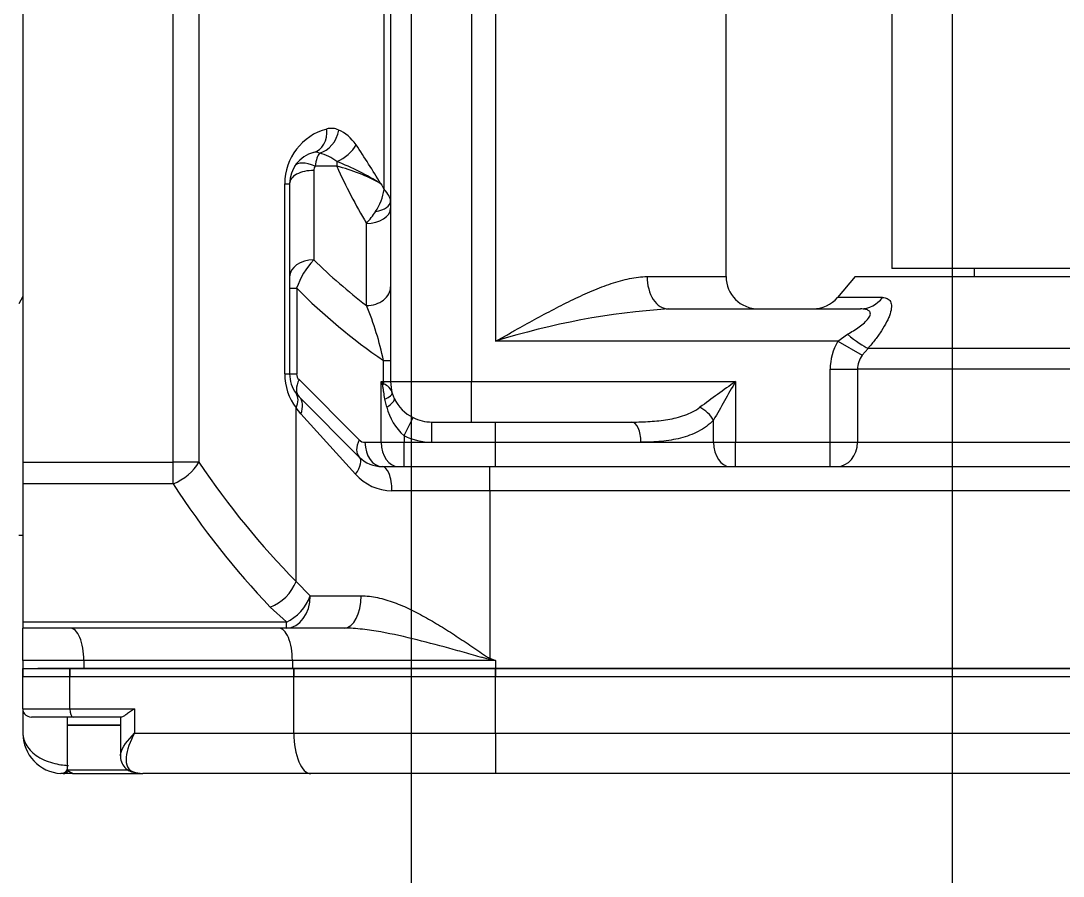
# Model space of a CAD drawing. Header units: millimetres. Extents: x 10462777 to 22643323, y 453826 to 1389191.
# Drawn here: x 11299966.6 to 11300097.6, y 597592.6 to 597700.1 of the extents above; entities that cross this region are included whole.
import ezdxf

# ---------------------------------------------------------------- set-up
doc = ezdxf.new("R2010")
doc.units = ezdxf.units.MM
doc.header["$LTSCALE"] = 200
doc.header["$MEASUREMENT"] = 0
doc.linetypes.add('PHANTOM', pattern=[2.5, 1.25, -0.25, 0.25, -0.25, 0.25, -0.25])
doc.layers.get('0').update_dxf_attribs({"linetype": 'CONTINUOUS'})
for name, color, linetype in [('$DDT_AUDIT_GENERATED_(276)', 7, 'CONTINUOUS'), ('A290-7324-X516', 7, 'CONTINUOUS'), ('A290-7329-X501', 7, 'CONTINUOUS'), ('A290-7329-X511', 7, 'CONTINUOUS'), ('A290-7329-X513', 7, 'CONTINUOUS'), ('A290-7329-X531', 7, 'CONTINUOUS'), ('LIBRL_A6-BA-6X16', 7, 'CONTINUOUS'), ('LIBRL_A97L-0001-', 7, 'CONTINUOUS')]:
    doc.layers.add(name, color=color, linetype=linetype)
doc.layers.add('LAYOUT', color=8, linetype='CONTINUOUS', lineweight=25)
doc.layers.add('TOP$23', color=7, linetype='CONTINUOUS', true_color=0xffffff)

# ---------------------------------------------------------------- blocks, each defined once
blk = doc.blocks.new('r710ic')
at = {"layer": 'LAYOUT', "color": 3}
blk.add_circle((272041.37, 104232.63), 2050.12, dxfattribs=at)
blk = doc.blocks.new('A$C7DA30AB0')
at = {"layer": '$DDT_AUDIT_GENERATED_(276)', "color": 7, "linetype": 'Continuous', "ltscale": 25.4}
for p, q in [((4797.89, 3112.35, 0), (4797.38, 3112.35, 0)), ((4797.38, 3082.35, 0), (4797.89, 3083.27, 0))]:
    blk.add_line(p, q, dxfattribs=at)
at = {"layer": 'A290-7324-X516', "color": 7, "linetype": 'Continuous', "ltscale": 25.4}
blk.add_line((4677.8, 3078.82, 0), (4677.8, 3079.83, 0), dxfattribs=at)
at = {"layer": 'A290-7329-X501', "color": 7, "linetype": 'Continuous', "ltscale": 25.4}
for p in [(4643.46, 3078.82, 0), (4688.16, 3020.05, 0)]:
    blk.add_line(p, (4688.16, 3078.82, 0), dxfattribs=at)
at = {"layer": 'A290-7329-X511', "color": 7, "linetype": 'Continuous', "ltscale": 25.4}
for p, q in [((4737.95, 3129.11, 0), (4643.46, 3129.11, 0)), ((4737.95, 3128.09, 0), (4737.95, 3129.11, 0)), ((4763.5, 3129.11, 0), (4737.95, 3129.11, 0)), ((4763.5, 3128.09, 0), (4763.5, 3129.11, 0)), ((4789.72, 3128.09, 0), (4789.72, 3129.11, 0)), ((4797.38, 3129.11, 0), (4791.49, 3129.11, 0)), ((4797.38, 3128.09, 0), (4797.38, 3129.11, 0)), ((4737.95, 3128.09, 0), (4763.5, 3128.09, 0)), ((4738.7, 3127.81, 0), (4737.95, 3128.09, 0)), ((4737.95, 3128.09, 0), (4738.75, 3127.95, 0)), ((4738.7, 3127.81, 0), (4738.75, 3127.95, 0)), ((4738.7, 3106.76, 0), (4738.7, 3127.81, 0)), ((4763.5, 3128.09, 0), (4789.72, 3128.09, 0)), ((4789.72, 3128.09, 0), (4797.38, 3128.09, 0)), ((4797.38, 3128.09, 0), (4797.38, 3124.03, 0)), ((4757, 3124.03, 0), (4764.26, 3124.03, 0)), ((4764.26, 3124.03, 0), (4797.38, 3124.03, 0)), ((4764.26, 3124.03, 0), (4764.26, 3123.26, 0)), ((4797.38, 3123.26, 0), (4797.38, 3124.03, 0)), ((4797.38, 3123.26, 0), (4764.26, 3123.26, 0)), ((4764.26, 3123.26, 0), (4766.29, 3121.39, 0)), ((4797.38, 3105.88, 0), (4797.38, 3123.26, 0)), ((4761.25, 3119.97, 0), (4754.85, 3119.97, 0)), ((4763.04, 3118.16, 0), (4761.25, 3119.97, 0)), ((4763.04, 3118.16, 0), (4763.04, 3096.35, 0)), ((4663.98, 3106.76, 0), (4738.7, 3106.76, 0)), ((4738.7, 3106.76, 0), (4738.7, 3103.71, 0)), ((4738.7, 3106.76, 0), (4750.99, 3106.76, 0)), ((4778.51, 3105.88, 0), (4797.38, 3105.88, 0)), ((4778.51, 3105.88, 0), (4778.51, 3103.17, 0)), ((4797.38, 3103.17, 0), (4797.38, 3105.88, 0)), ((4755.56, 3104.68, 0), (4762.45, 3097.1, 0)), ((4738.7, 3103.71, 0), (4663.98, 3103.71, 0)), ((4695.91, 3103.71, 0), (4695.91, 3100.66, 0)), ((4707.81, 3103.71, 0), (4707.81, 3100.66, 0)), ((4737.95, 3103.71, 0), (4737.95, 3100.66, 0)), ((4752.22, 3103.71, 0), (4738.7, 3103.71, 0)), ((4749.47, 3103.71, 0), (4749.47, 3100.66, 0)), ((4775.26, 3103.17, 0), (4778.51, 3103.17, 0)), ((4775.26, 2961.64, 0), (4775.26, 3103.17, 0)), ((4778.51, 3103.17, 0), (4778.51, 2961.64, 0)), ((4797.38, 3103.17, 0), (4778.51, 3103.17, 0)), ((4797.38, 2961.64, 0), (4797.38, 3103.17, 0)), ((4762.67, 3094.94, 0), (4755.09, 3102.52, 0)), ((4692.47, 3100.66, 0), (4650.92, 3100.66, 0)), ((4695.91, 3100.66, 0), (4692.47, 3100.66, 0)), ((4692.47, 3091.49, 0), (4692.47, 3100.66, 0)), ((4707.81, 3100.66, 0), (4695.91, 3100.66, 0)), ((4695.91, 3100.66, 0), (4695.91, 3091.49, 0)), ((4710.55, 3100.66, 0), (4707.81, 3100.66, 0)), ((4707.81, 3093.04, 0), (4707.81, 3100.66, 0)), ((4719.69, 3100.66, 0), (4710.55, 3100.66, 0)), ((4710.55, 3100.66, 0), (4710.55, 3097.87, 0)), ((4737.95, 3100.66, 0), (4719.69, 3100.66, 0)), ((4737.95, 3100.66, 0), (4737.95, 3098.12, 0)), ((4745.97, 3100.66, 0), (4737.95, 3100.66, 0)), ((4745.97, 3100.66, 0), (4745.97, 3098.12, 0)), ((4749.47, 3100.66, 0), (4745.97, 3100.66, 0)), ((4752.35, 3100.66, 0), (4749.47, 3100.66, 0)), ((4749.47, 3099.83, 0), (4749.47, 3100.66, 0)), ((4752.35, 3100.66, 0), (4752.35, 3093.04, 0)), ((4754.37, 3100.66, 0), (4752.35, 3100.66, 0)), ((4762.67, 3092.79, 0), (4755.09, 3100.37, 0)), ((4749.47, 3099.83, 0), (4748.33, 3097.57, 0)), ((4737.95, 3098.12, 0), (4720.83, 3098.12, 0)), ((4745.97, 3098.12, 0), (4737.95, 3098.12, 0)), ((4741, 3098.12, 0), (4741, 3093.04, 0)), ((4751.64, 3096.24, 0), (4751.88, 3095.23, 0)), ((4762.45, 3097.1, 0), (4763.04, 3096.35, 0)), ((4750.94, 3094.5, 0), (4750.69, 3095.18, 0)), ((4763.04, 3094.51, 0), (4762.67, 3094.94, 0)), ((4741, 3093.04, 0), (4707.81, 3093.04, 0)), ((4741, 3043.95, 0), (4741, 3093.04, 0)), ((4751.16, 3093.04, 0), (4741, 3093.04, 0)), ((4751.16, 3090.39, 0), (4751.16, 3093.04, 0)), ((4752.05, 3093.04, 0), (4751.16, 3093.04, 0)), ((4752.05, 3093.04, 0), (4752.05, 3090.39, 0)), ((4752.35, 3093.04, 0), (4752.05, 3093.04, 0)), ((4585.55, 3091.49, 0), (4692.47, 3091.49, 0)), ((4695.91, 3091.49, 0), (4692.47, 3091.49, 0)), ((4763.86, 3092.07, 0), (4762.96, 3092.07, 0)), ((4762.96, 3081.3, 0), (4762.96, 3092.07, 0)), ((4764.47, 3092.07, 0), (4763.86, 3092.07, 0)), ((4763.86, 3068.15, 0), (4763.86, 3092.07, 0)), ((4764.47, 3092.07, 0), (4764.47, 3068.15, 0)), ((4691.14, 3088.86, 0), (4691.87, 3089.73, 0)), ((4694.95, 3087.96, 0), (4691.87, 3089.73, 0)), ((4751.16, 3081.11, 0), (4751.16, 3090.39, 0)), ((4752.05, 3090.39, 0), (4751.16, 3090.39, 0)), ((4586.52, 3088.86, 0), (4691.14, 3088.86, 0)), ((4694.95, 3087.96, 0), (4693.73, 3087.09, 0)), ((4694.95, 3087.96, 0), (4737.95, 3087.96, 0)), ((4737.95, 3040.45, 0), (4737.95, 3087.96, 0)), ((4716.25, 3083.9, 0), (4692.07, 3083.9, 0)), ((4754.2, 3083.47, 0), (4754.2, 3073.14, 0)), ((4689.31, 3082.47, 0), (4694.97, 3082.47, 0)), ((4692.74, 3079.83, 0), (4694.97, 3082.47, 0)), ((4751.16, 3071.21, 0), (4751.16, 3081.11, 0)), ((4763.86, 3081.3, 0), (4762.96, 3081.3, 0)), ((4692.74, 3079.83, 0), (4594.18, 3079.83, 0)), ((4718.92, 3079.83, 0), (4708.99, 3079.83, 0)), ((4708.99, 3079.83, 0), (4708.99, 3033.77, 0)), ((4760.81, 3066.49, 0), (4760.81, 3077.74, 0)), ((4751.16, 3070.36, 0), (4751.16, 3071.21, 0)), ((4751.16, 2991.08, 0), (4751.16, 3070.36, 0)), ((4751.97, 3068.87, 0), (4751.97, 2993.94, 0)), ((4764.47, 3068.15, 0), (4763.86, 3068.15, 0)), ((4757.93, 3065.35, 0), (4757.93, 3065.96, 0)), ((4757.93, 3065.96, 0), (4760.65, 3065.96, 0))]:
    blk.add_line(p, q, dxfattribs=at)
for centre, radius, start, end in [((4750.94, 3100.59, 0), 6.17, 41.489, 89.5197), ((4752.22, 3099.65, 0), 4.06, 45, 90), ((4745.99, 3092.92, 0), 7.74, 63.2392, 90.0905), ((4754.37, 3099.65, 0), 1.02, 45, 90), ((4744.8, 3094.56, 0), 7.05, 13.7711, 48.4071), ((4388.41, 3277.41, 0), 368.79, 330.0052, 330.8679), ((4745.99, 3092.9, 0), 5.22, 63.3848, 90.1872), ((4746.07, 3092.98, 0), 5.11, 25.3759, 63.7505), ((4517.13, 3361.38, 0), 329.19, 305.3984, 306.3547), ((4757.36, 3092.07, 0), 7.11, 0, 36.9665), ((4752.45, 3094.83, 0), 1.54, 192.4449, 254.7782), ((4746.08, 3093.04, 0), 5.08, 0, 16.6477), ((4759.79, 3092.07, 0), 4.06, 0, 36.9665), ((4737.81, 3078.69, 0), 20.42, 44.6378, 45.8385), ((4731.74, 3084.7, 0), 22.23, 22.0529, 23.3158), ((4761.95, 3092.07, 0), 1.02, 0, 45), ((4689.46, 3091.53, 0), 3.01, 323.3161, 359.297), ((4688.8, 3091.52, 0), 7.1, 329.9744, 359.7688), ((4788.57, 3097.97, 0), 37.3, 191.7117, 202.8686), ((4707.64, 3025.99, 0), 78.23, 44.9973, 55.4152), ((4709.96, 3177.44, 0), 93.76, 273.8494, 287.3697), ((4698.07, 3079.83, 0), 4.06, 90, 139.6355), ((4704.93, 3079.83, 0), 4.06, 0, 90), ((4753.96, 3084.32, 0), 9.5, 316.1728, 341.4973), ((4762.6, 3065.33, 0), 11.47, 137.0843, 146.517), ((4758.86, 3067.85, 0), 6.96, 146.7464, 171.5392), ((4770.51, 3097.14, 0), 34.18, 237.9943, 248.4107), ((4858.48, 3132, 0), 123.82, 211.041, 213.7241), ((4763.19, 3087.37, 0), 22.05, 240.663, 256.1883), ((4757.36, 3068.15, 0), 7.11, 284.8751, 0), ((4759.79, 3068.15, 0), 4.06, 284.8751, 0), ((4759.86, 3066.49, 0), 0.948, 326.2031, 359.9191), ((4760.57, 3065.21, 0), 1.02, 243.2987, 285.0305), ((4758.61, 3063.43, 0), 2.23, 245.3391, 284.8564)]:
    blk.add_arc(centre, radius, start, end, dxfattribs=at)
for centre, major_axis, ratio, start_param, end_param in [((4765.22, 3128.09, 0), (0, 4.06), 0.422753, 1.570796, 3.141593), ((4791.44, 3128.09, 0), (0, 4.06), 0.422753, 1.570796, 3.141593), ((4757, 3119.97, 0), (0, -4.06), 0.529941, 3.141593, 4.712389), ((4764.26, 3119.97, 0), (0, -4.06), 0.740002, 3.141593, 4.712389), ((4764.26, 3119.97, 0), (-2.52, -3.19), 0.653019, 4.023198, 5.189963), ((4766.29, 3118.16, 0), (-2.89, -2.86), 0.682471, 4.118108, 5.315853), ((4713.43, 3025.99, 0), (0, 119.89), 0.72801, 5.441729, 5.632667), ((4710.18, 3025.99, 0), (0, 115.82), 0.753554, 5.441729, 5.632667), ((4752.22, 3106.76, 0), (0, 3.05), 0.403188, 1.570796, 3.141593), ((4778.51, 3103.17, 0), (-3.37, -2.27), 0.595513, 4.330967, 5.436429), ((4757.25, 3104.68, 0), (2.16, 2.16), 0.425022, 1.972686, 3.141593), ((4695.05, 3100.66, 0), (0, 3.05), 0.846249, 0, 1.570796), ((4708.5, 3100.66, 0), (0, 3.05), 0.674104, 4.712389, 6.283185), ((4750.19, 3100.66, 0), (0, 3.05), 0.707107, 4.712389, 6.283185), ((4752.22, 3100.66, 0), (0, 3.05), 0.707107, 4.712389, 6.283185), ((4752.93, 3100.37, 0), (2.16, 2.16), 0.57735, 5.235988, 6.283185), ((4720.83, 3100.66, 0), (0, 2.54), 0.449395, 1.570796, 3.141593), ((4712.27, 3097.87, 0), (-1.89, 1.7), 0.520585, 1.045363, 2.008041), ((4752.99, 3096.24, 0), (2.31, 1.07), 0.255601, 2.075688, 3.141593), ((4764.82, 3097.1, 0), (2.16, 2.16), 0.660167, 2.154286, 3.141593), ((4765.48, 3096.35, 0), (2.44, 1.83), 0.623749, 2.262823, 3.141593), ((4753.38, 3095.23, 0), (2.43, 0.73), 0.205493, 2.172895, 3.141593), ((4760.51, 3092.79, 0), (2.16, 2.16), 0.57735, 5.235988, 6.283185), ((4753.84, 3093.49, 0), (-2.08, -1.46), 0.450571, 5.284191, 5.371287), ((4748.46, 3093.04, 0), (0, 5.08), 0.707107, 4.712389, 4.771753), ((4693.73, 3086.22, 0), (-3.06, 2.67), 0.162782, 4.853432, 5.847226), ((4692.07, 3079.83, 0), (0, 4.06), 0.890074, 0, 0.866302), ((4716.25, 3079.83, 0), (0, -4.06), 0.657051, 1.570796, 3.141593), ((4754.2, 3081.11, 0), (3.05, 0), 0.775044, 1.570796, 3.141593), ((4704.77, 3025.99, 0), (78.23, 0), 0.948052, 0.772278, 0.886785), ((4760.81, 3079.87, 0), (3.05, 0), 0.697769, 4.712389, 6.283185), ((4754.2, 3071.21, 0), (-3.05, 0), 0.635804, 4.712389, 6.283185), ((4713.43, 3025.99, 0), (0, 74.17), 0.712263, 5.281592, 5.401439), ((4754.2, 3070.36, 0), (-3.05, 0), 0.46224, 5.105034, 6.283185), ((4710.18, 3025.99, 0), (0, 70.1), 0.753554, 5.357703, 5.370608), ((4760.81, 3068.15, 0), (-3.05, 0), 0.546053, 1.570796, 3.141593), ((4757.93, 3063.25, 0), (-2.48, -1.77), 0.611106, 4.300305, 5.419409), ((4761.81, 3068.15, 0), (-5.36, 0), 0.758311, 0.759346, 1.248013), ((4759.79, 3068.15, 0), (0, -4.06), 0.25, 0.322783, 1.001593), ((4760.65, 3067.6, 0), (2.57, -1.64), 0.474441, 5.007116, 6.283185), ((4760.11, 3061.41, 0), (-1.24, -2.79), 0.771581, 3.663634, 5.042351), ((4761.62, 3061.28, 0), (0.78, -2.95), 0.788624, 3.141593, 4.505905), ((4759.38, 3068.15, 0), (0, -7.11), 0.753554, 5.471735, 5.960402)]:
    blk.add_ellipse(centre, major_axis=major_axis, ratio=ratio, start_param=start_param, end_param=end_param, dxfattribs=at)
for points, knots in [([(4754.85, 3119.97, 0), (4754.17, 3119.97, 0), (4753.49, 3120.05, 0), (4752.1, 3120.35, 0), (4751.4, 3120.56, 0), (4750.02, 3121.07, 0), (4749.34, 3121.36, 0), (4747.98, 3122.01, 0), (4747.31, 3122.37, 0), (4745.96, 3123.12, 0), (4745.29, 3123.52, 0), (4743.96, 3124.34, 0), (4743.31, 3124.77, 0), (4742, 3125.63, 0), (4741.34, 3126.08, 0), (4740.37, 3126.74, 0), (4740.04, 3126.96, 0), (4739.55, 3127.3, 0), (4739.38, 3127.41, 0), (4739.13, 3127.57, 0), (4739.05, 3127.62, 0), (4738.88, 3127.72, 0), (4738.79, 3127.77, 0), (4738.7, 3127.81, 0)], [0, 0, 0, 0, 0.125, 0.125, 0.25, 0.25, 0.375, 0.375, 0.5, 0.5, 0.625, 0.625, 0.75, 0.75, 0.875, 0.875, 0.9375, 0.9375, 0.96875, 0.96875, 0.984375, 0.984375, 1, 1, 1, 1]), ([(4738.75, 3127.95, 0), (4738.95, 3127.92, 0), (4739.14, 3127.87, 0), (4739.51, 3127.77, 0), (4739.7, 3127.72, 0), (4740.27, 3127.56, 0), (4740.65, 3127.45, 0), (4741.78, 3127.14, 0), (4742.53, 3126.92, 0), (4744.8, 3126.3, 0), (4746.31, 3125.89, 0), (4749.35, 3125.13, 0), (4750.87, 3124.79, 0), (4753.16, 3124.38, 0), (4753.92, 3124.26, 0), (4755.46, 3124.09, 0), (4756.23, 3124.03, 0), (4757, 3124.03, 0)], [0, 0, 0, 0, 0.03125, 0.03125, 0.0625, 0.0625, 0.125, 0.125, 0.25, 0.25, 0.5, 0.5, 0.75, 0.75, 0.875, 0.875, 1, 1, 1, 1]), ([(4710.55, 3097.87, 0), (4711.13, 3098.47, 0), (4711.77, 3098.93, 0), (4712.83, 3099.48, 0), (4713.19, 3099.64, 0), (4713.94, 3099.92, 0), (4714.32, 3100.04, 0), (4715.49, 3100.34, 0), (4716.29, 3100.47, 0), (4717.96, 3100.63, 0), (4718.81, 3100.66, 0), (4719.69, 3100.66, 0)], [0, 0, 0, 0, 0.25, 0.25, 0.375, 0.375, 0.5, 0.5, 0.75, 0.75, 1, 1, 1, 1]), ([(4720.83, 3098.12, 0), (4720.06, 3098.12, 0), (4719.29, 3098.1, 0), (4717.79, 3098, 0), (4717.05, 3097.93, 0), (4715.96, 3097.74, 0), (4715.6, 3097.66, 0), (4714.88, 3097.49, 0), (4714.53, 3097.38, 0), (4713.85, 3097.14, 0), (4713.52, 3097, 0), (4712.87, 3096.67, 0), (4712.56, 3096.48, 0), (4712.27, 3096.26, 0)], [0, 0, 0, 0, 0.25, 0.25, 0.5, 0.5, 0.625, 0.625, 0.75, 0.75, 0.875, 0.875, 1, 1, 1, 1]), ([(4751.88, 3095.23, 0), (4751.93, 3094.94, 0), (4751.97, 3094.65, 0), (4752.04, 3094.21, 0), (4752.06, 3094.07, 0), (4752.09, 3093.85, 0), (4752.1, 3093.78, 0), (4752.12, 3093.67, 0), (4752.12, 3093.64, 0), (4752.14, 3093.56, 0), (4752.14, 3093.53, 0), (4752.16, 3093.49, 0)], [0, 0, 0, 0, 0.5, 0.5, 0.75, 0.75, 0.875, 0.875, 0.9375, 0.9375, 1, 1, 1, 1]), ([(4689.31, 3082.47, 0), (4689.09, 3082.47, 0), (4688.89, 3082.51, 0), (4688.64, 3082.63, 0), (4688.57, 3082.69, 0), (4688.43, 3082.82, 0), (4688.38, 3082.89, 0), (4688.29, 3083.06, 0), (4688.26, 3083.16, 0), (4688.21, 3083.38, 0), (4688.2, 3083.5, 0), (4688.21, 3083.89, 0), (4688.27, 3084.19, 0), (4688.42, 3084.67, 0), (4688.48, 3084.84, 0), (4688.63, 3085.19, 0), (4688.71, 3085.36, 0), (4688.98, 3085.9, 0), (4689.2, 3086.27, 0), (4689.68, 3087.01, 0), (4689.95, 3087.38, 0), (4690.52, 3088.12, 0), (4690.82, 3088.49, 0), (4691.14, 3088.86, 0)], [0, 0, 0, 0, 0.125, 0.125, 0.1875, 0.1875, 0.25, 0.25, 0.3125, 0.3125, 0.375, 0.375, 0.5, 0.5, 0.5625, 0.5625, 0.625, 0.625, 0.75, 0.75, 0.875, 0.875, 1, 1, 1, 1]), ([(4693.73, 3087.09, 0), (4693.21, 3086.8, 0), (4692.72, 3086.49, 0), (4692.02, 3085.99, 0), (4691.8, 3085.81, 0), (4691.4, 3085.45, 0), (4691.21, 3085.26, 0), (4691.01, 3084.98, 0), (4690.96, 3084.89, 0), (4690.88, 3084.71, 0), (4690.85, 3084.62, 0), (4690.84, 3084.46, 0), (4690.86, 3084.38, 0), (4690.91, 3084.25, 0), (4690.96, 3084.2, 0), (4691.13, 3084.05, 0), (4691.29, 3083.99, 0), (4691.65, 3083.91, 0), (4691.85, 3083.9, 0), (4692.07, 3083.9, 0)], [0, 0, 0, 0, 0.25, 0.25, 0.375, 0.375, 0.5, 0.5, 0.5625, 0.5625, 0.625, 0.625, 0.6875, 0.6875, 0.75, 0.75, 0.875, 0.875, 1, 1, 1, 1]), ([(4737.95, 3087.96, 0), (4737.74, 3087.85, 0), (4737.54, 3087.73, 0), (4737.13, 3087.5, 0), (4736.92, 3087.38, 0), (4736.31, 3087.04, 0), (4735.9, 3086.81, 0), (4734.68, 3086.12, 0), (4733.87, 3085.67, 0), (4732.25, 3084.78, 0), (4731.43, 3084.35, 0), (4730.21, 3083.71, 0), (4729.81, 3083.5, 0), (4729, 3083.1, 0), (4728.59, 3082.9, 0), (4727.39, 3082.32, 0), (4726.59, 3081.95, 0), (4725.01, 3081.28, 0), (4724.22, 3080.98, 0), (4723.05, 3080.59, 0), (4722.65, 3080.46, 0), (4721.88, 3080.25, 0), (4721.5, 3080.16, 0), (4720.37, 3079.93, 0), (4719.64, 3079.83, 0), (4718.92, 3079.83, 0)], [0, 0, 0, 0, 0.03125, 0.03125, 0.0625, 0.0625, 0.125, 0.125, 0.25, 0.25, 0.375, 0.375, 0.4375, 0.4375, 0.5, 0.5, 0.625, 0.625, 0.75, 0.75, 0.8125, 0.8125, 0.875, 0.875, 1, 1, 1, 1]), ([(4751.16, 3070.36, 0), (4751.16, 3070.25, 0), (4751.18, 3070.14, 0), (4751.25, 3069.9, 0), (4751.3, 3069.78, 0), (4751.51, 3069.4, 0), (4751.72, 3069.13, 0), (4751.97, 3068.87, 0)], [0, 0, 0, 0, 0.25, 0.25, 0.5, 0.5, 1, 1, 1, 1])]:
    blk.add_open_spline(points, degree=3, knots=knots, dxfattribs=at)
at = {"layer": 'A290-7329-X513', "color": 7, "linetype": 'Continuous', "ltscale": 25.4}
for p, q in [((4643.46, 3142.32, 0), (4690.7, 3142.32, 0)), ((4690.7, 3142.32, 0), (4737.95, 3142.32, 0)), ((4737.95, 3142.32, 0), (4761.19, 3142.32, 0)), ((4737.95, 3137.24, 0), (4737.95, 3142.32, 0)), ((4761.19, 3142.32, 0), (4782.32, 3142.32, 0)), ((4783.26, 3142.18, 0), (4782.32, 3142.32, 0)), ((4791.09, 3142.32, 0), (4792.3, 3142.32, 0)), ((4792.3, 3142.32, 0), (4792.6, 3142.31, 0)), ((4785.12, 3135.21, 0), (4785.12, 3140.09, 0)), ((4737.95, 3137.24, 0), (4643.46, 3137.24, 0)), ((4763.32, 3137.24, 0), (4737.95, 3137.24, 0)), ((4737.95, 3137.24, 0), (4737.95, 3129.11, 0)), ((4763.32, 3137.24, 0), (4763.32, 3129.11, 0)), ((4783.35, 3137.24, 0), (4763.32, 3137.24, 0)), ((4783.35, 3134.19, 0), (4783.35, 3137.24, 0)), ((4797.38, 3134.19, 0), (4797.38, 3137.24, 0)), ((4791.49, 3134.19, 0), (4783.35, 3134.19, 0)), ((4784.99, 3135.21, 0), (4791.06, 3135.21, 0)), ((4791.06, 3135.21, 0), (4796.29, 3135.21, 0)), ((4797.38, 3134.19, 0), (4791.49, 3134.19, 0)), ((4791.49, 3134.19, 0), (4791.49, 3129.11, 0)), ((4797.38, 3134.19, 0), (4797.38, 3129.11, 0)), ((4643.46, 3129.11, 0), (4737.95, 3129.11, 0)), ((4737.95, 3129.11, 0), (4763.32, 3129.11, 0)), ((4763.32, 3129.11, 0), (4791.49, 3129.11, 0)), ((4791.49, 3129.11, 0), (4795.52, 3129.11, 0))]:
    blk.add_line(p, q, dxfattribs=at)
for centre, radius, start, end in [((4792.3, 3137.24, 0), 5.08, 0, 86.6277), ((4796.32, 3134.08, 0), 1.13, 40.7335, 91.4851), ((4796.37, 3134.19, 0), 1.02, 0, 37.9793)]:
    blk.add_arc(centre, radius, start, end, dxfattribs=at)
for centre, major_axis, ratio, start_param, end_param in [((4761.19, 3137.24, 0), (0, -5.08), 0.419762, 1.570796, 3.141593), ((4792.3, 3141.3, 0), (0, 1.02), 0.846154, 0, 0.832857), ((4792.54, 3141.3, 0), (0.06, 1.01), 0.882014, 0, 1.051655), ((4791.06, 3134.19, 0), (0, 1.02), 0.419762, 4.712389, 6.283185)]:
    blk.add_ellipse(centre, major_axis=major_axis, ratio=ratio, start_param=start_param, end_param=end_param, dxfattribs=at)
for points, knots in [([(4785.1, 3140.08, 0), (4785.11, 3140.13, 0), (4785.15, 3140.43, 0), (4784.97, 3141.06, 0), (4784.47, 3141.72, 0), (4783.84, 3142.09, 0), (4783.42, 3142.16, 0), (4783.24, 3142.18, 0)], [0, 0, 0, 0, 0.046052, 0.333838, 0.596591, 0.854562, 1, 1, 1, 1]), ([(4783.35, 3137.24, 0), (4783.89, 3138.29, 0), (4784.31, 3139.36, 0), (4784.44, 3140.73, 0), (4784.4, 3141.15, 0), (4784.05, 3141.82, 0), (4783.74, 3142.06, 0), (4783.26, 3142.18, 0)], [0, 0, 0, 0, 0.5, 0.5, 0.75, 0.75, 1, 1, 1, 1]), ([(4797.38, 3137.24, 0), (4797.38, 3137.77, 0), (4797.22, 3138.31, 0), (4796.59, 3139.32, 0), (4796.11, 3139.79, 0), (4794.87, 3140.58, 0), (4794.09, 3140.88, 0), (4792.66, 3141.23, 0), (4792.02, 3141.28, 0), (4791.65, 3141.3, 0)], [0, 0, 0, 0, 0.25, 0.25, 0.5, 0.5, 0.75, 0.75, 1, 1, 1, 1]), ([(4785.12, 3140.09, 0), (4785.12, 3139.98, 0), (4785.1, 3139.88, 0), (4784.9, 3139.03, 0), (4784.2, 3138.12, 0), (4783.35, 3137.24, 0)], [0.4243087, 0.4243087, 0.4243087, 0.4243087, 0.5, 0.5, 1, 1, 1, 1]), ([(4783.35, 3134.19, 0), (4783.53, 3134.31, 0), (4783.71, 3134.42, 0), (4784.03, 3134.65, 0), (4784.19, 3134.75, 0), (4784.47, 3134.95, 0), (4784.6, 3135.03, 0), (4784.82, 3135.16, 0), (4784.92, 3135.21, 0), (4784.99, 3135.21, 0)], [0, 0, 0, 0, 0.25, 0.25, 0.5, 0.5, 0.75, 0.75, 1, 1, 1, 1])]:
    blk.add_open_spline(points, degree=3, knots=knots, dxfattribs=at)
at = {"layer": 'A290-7329-X531', "color": 7, "linetype": 'Continuous', "ltscale": 25.4}
for p, q in [((4737.95, 3130.13, 0), (4643.46, 3130.13, 0)), ((4737.95, 3129.11, 0), (4643.46, 3129.11, 0)), ((4737.95, 3129.11, 0), (4737.95, 3130.13, 0)), ((4763.32, 3130.13, 0), (4737.95, 3130.13, 0)), ((4763.32, 3129.11, 0), (4737.95, 3129.11, 0)), ((4763.32, 3129.11, 0), (4763.32, 3130.13, 0)), ((4791.49, 3130.13, 0), (4763.32, 3130.13, 0)), ((4791.49, 3129.11, 0), (4763.32, 3129.11, 0)), ((4791.49, 3129.11, 0), (4791.49, 3130.13, 0)), ((4797.38, 3130.13, 0), (4791.49, 3130.13, 0)), ((4795.52, 3129.11, 0), (4791.49, 3129.11, 0)), ((4797.38, 3129.11, 0), (4797.38, 3130.13, 0))]:
    blk.add_line(p, q, dxfattribs=at)
at = {"layer": 'LAYOUT', "color": 6, "linetype": 'PHANTOM'}
blk.add_circle((3030.45, 3025.99, 0), 2693.02, dxfattribs=at)
at = {"layer": 'LIBRL_A6-BA-6X16', "color": 7, "linetype": 'Continuous', "ltscale": 25.4}
for p, q in [((4791.09, 3142.32, 0), (4782.34, 3142.32, 0)), ((4791.8, 3141.91, 0), (4791.09, 3142.32, 0)), ((4783.98, 3141.91, 0), (4791.8, 3141.91, 0)), ((4791.8, 3136.22, 0), (4791.8, 3141.91, 0)), ((4785.12, 3136.22, 0), (4791.8, 3136.22, 0))]:
    blk.add_line(p, q, dxfattribs=at)
at = {"layer": 'LIBRL_A97L-0001-', "color": 7, "linetype": 'Continuous', "ltscale": 25.4}
for p, q in [((4791.8, 3136.22, 0), (4785.12, 3136.22, 0)), ((4791.8, 3135.21, 0), (4791.8, 3136.22, 0))]:
    blk.add_line(p, q, dxfattribs=at)

msp = doc.modelspace()

# ---------------------------------------------------------------- linework, layer by layer
at = {"layer": 'TOP$23', "color": 155, "linetype": 'PHANTOM'}
msp.add_line((11300083.66913, 601331.21124), (11300083.66913, 594066.71124), dxfattribs=at)
at = {"layer": 'TOP$23', "linetype": 'Continuous'}
msp.add_line((11300015.66913, 600981.71124), (11300015.66913, 596881.71124), dxfattribs=at)

# ---------------------------------------------------------------- block references
at = {"ltscale": 10, "rotation": 180}
msp.add_blockref('A$C7DA30AB0', (11304764.24811, 600747.76955, 0), dxfattribs=at)
at = {"layer": 'LAYOUT', "color": 2, "rotation": 89.99999999999999}
msp.add_blockref('r710ic', (11403573.40786, 324839.74027, 0), dxfattribs=at)

doc.saveas('drawing.dxf')
